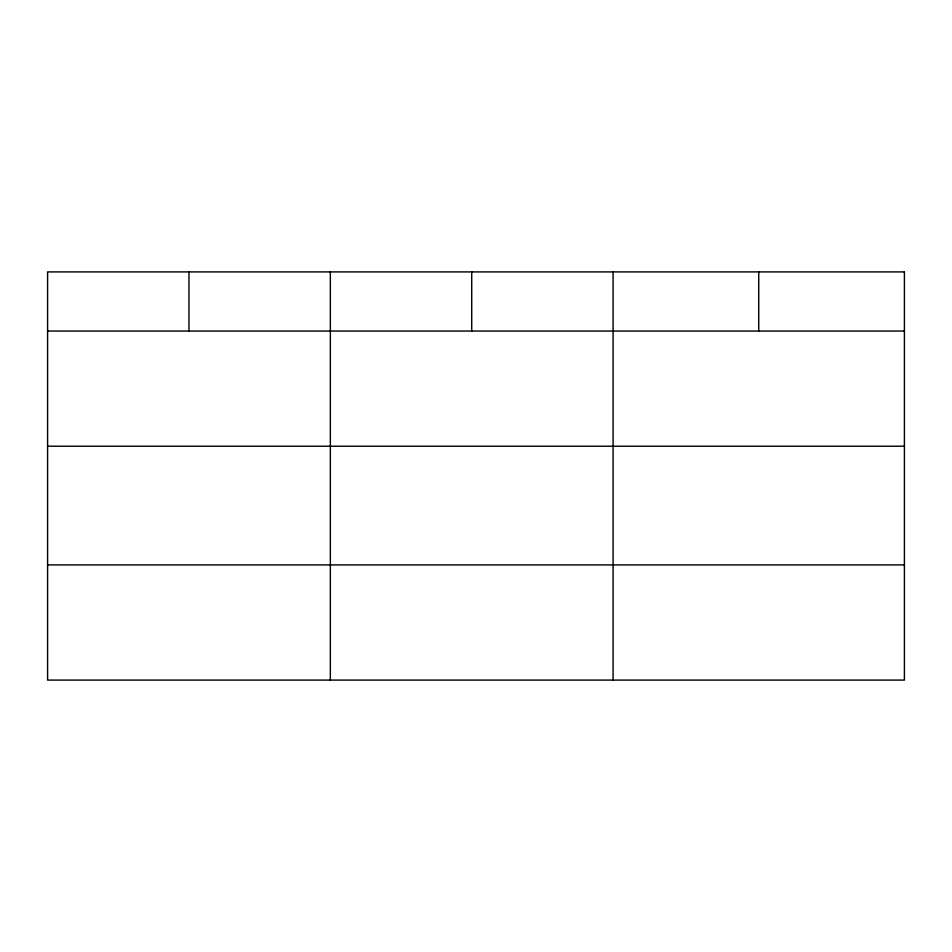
<?xml version="1.0" encoding="UTF-8"?>
<svg xmlns="http://www.w3.org/2000/svg" width="952" height="952" viewBox="0 0 952 952"><rect width="100%" height="100%" fill="white"/><g stroke="black" fill="none" stroke-linecap="round" stroke-linejoin="round"><path stroke-width="1.43" d="M47.6 331.046L904.4 331.046M47.6 446.226L904.4 446.226M47.6 564.905L904.4 564.905M758.744 271.915L758.744 331.046M613.088 271.915L613.088 680.085M471.716 271.915L471.716 331.046M330.344 271.915L330.344 680.085M188.972 271.915L188.972 331.046M904.4 271.915L47.6 271.915L47.6 680.085L904.4 680.085L904.4 271.915"/></g></svg>
